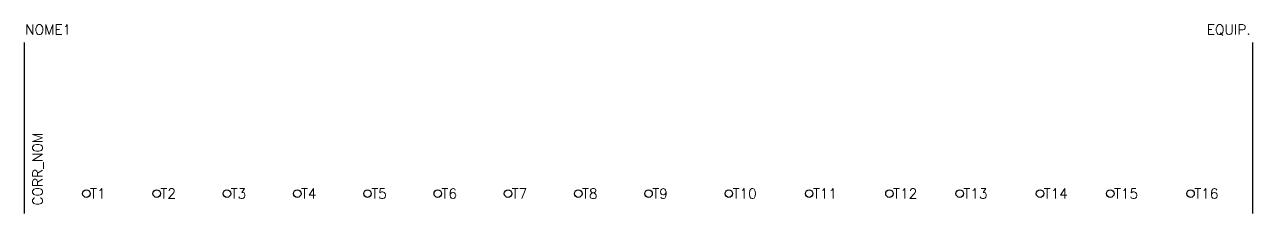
# Model space of a CAD drawing. Extents: x 390 to 635, y 140 to 178.
import ezdxf
from ezdxf.enums import TextEntityAlignment as Align

# ---------------------------------------------------------------- set-up
doc = ezdxf.new("R2010")
doc.units = 0
doc.header["$MEASUREMENT"] = 0
doc.layers.get('0').update_dxf_attribs({"linetype": 'CONTINUOUS'})
doc.styles.add('ROMANS', font='romans')

msp = doc.modelspace()

# ---------------------------------------------------------------- linework, layer by layer
for p, q in [((390.15, 139.98), (390.15, 173.98)), ((634.81, 173.98), (634.81, 139.98))]:
    msp.add_line(p, q)
for centre in [(402.46, 143.91), (416.48, 143.91), (430.48, 143.91), (444.48, 143.91), (458.48, 143.91), (472.48, 143.91), (486.48, 143.91), (500.48, 143.91), (514.48, 143.91), (530.48, 143.91), (546.48, 143.91), (562.48, 143.91), (576.48, 143.91), (592.48, 143.91), (606.48, 143.91), (622.48, 143.91)]:
    msp.add_circle(centre, 0.75)

# ---------------------------------------------------------------- texts
at = {"lineweight": -3, "style": 'ROMANS'}
msp.add_attdef('NOME1', text='', height=2, dxfattribs=at).set_placement((394.85, 176.52), align=Align.MIDDLE_CENTER)
msp.add_attdef('EQUIP.', text='', height=2, dxfattribs=at).set_placement((634.46, 176.52), align=Align.MIDDLE_RIGHT)
msp.add_attdef('CORR_NOM', text='', height=2, rotation=90, dxfattribs=at).set_placement((392.74, 141.53), align=Align.MIDDLE_LEFT)
for tag, text, p in [('T1', '1', (403.21, 143.91)), ('T2', '2', (417.23, 143.91)), ('T3', '3', (431.23, 143.91)), ('T4', '4', (445.23, 143.91)), ('T5', '5', (459.23, 143.91)), ('T6', '6', (473.23, 143.91)), ('T7', '7', (487.23, 143.91)), ('T8', '8', (501.23, 143.91)), ('T9', '9', (515.23, 143.91)), ('T10', '10', (531.23, 143.91)), ('T11', '11', (547.23, 143.91)), ('T12', '12', (563.23, 143.91)), ('T13', '13', (577.23, 143.91)), ('T14', '14', (593.23, 143.91)), ('T15', '15', (607.23, 143.91)), ('T16', '16', (623.23, 143.91))]:
    msp.add_attdef(tag, text=text, height=2, dxfattribs=at).set_placement(p, align=Align.MIDDLE_LEFT)

doc.saveas('drawing.dxf')
